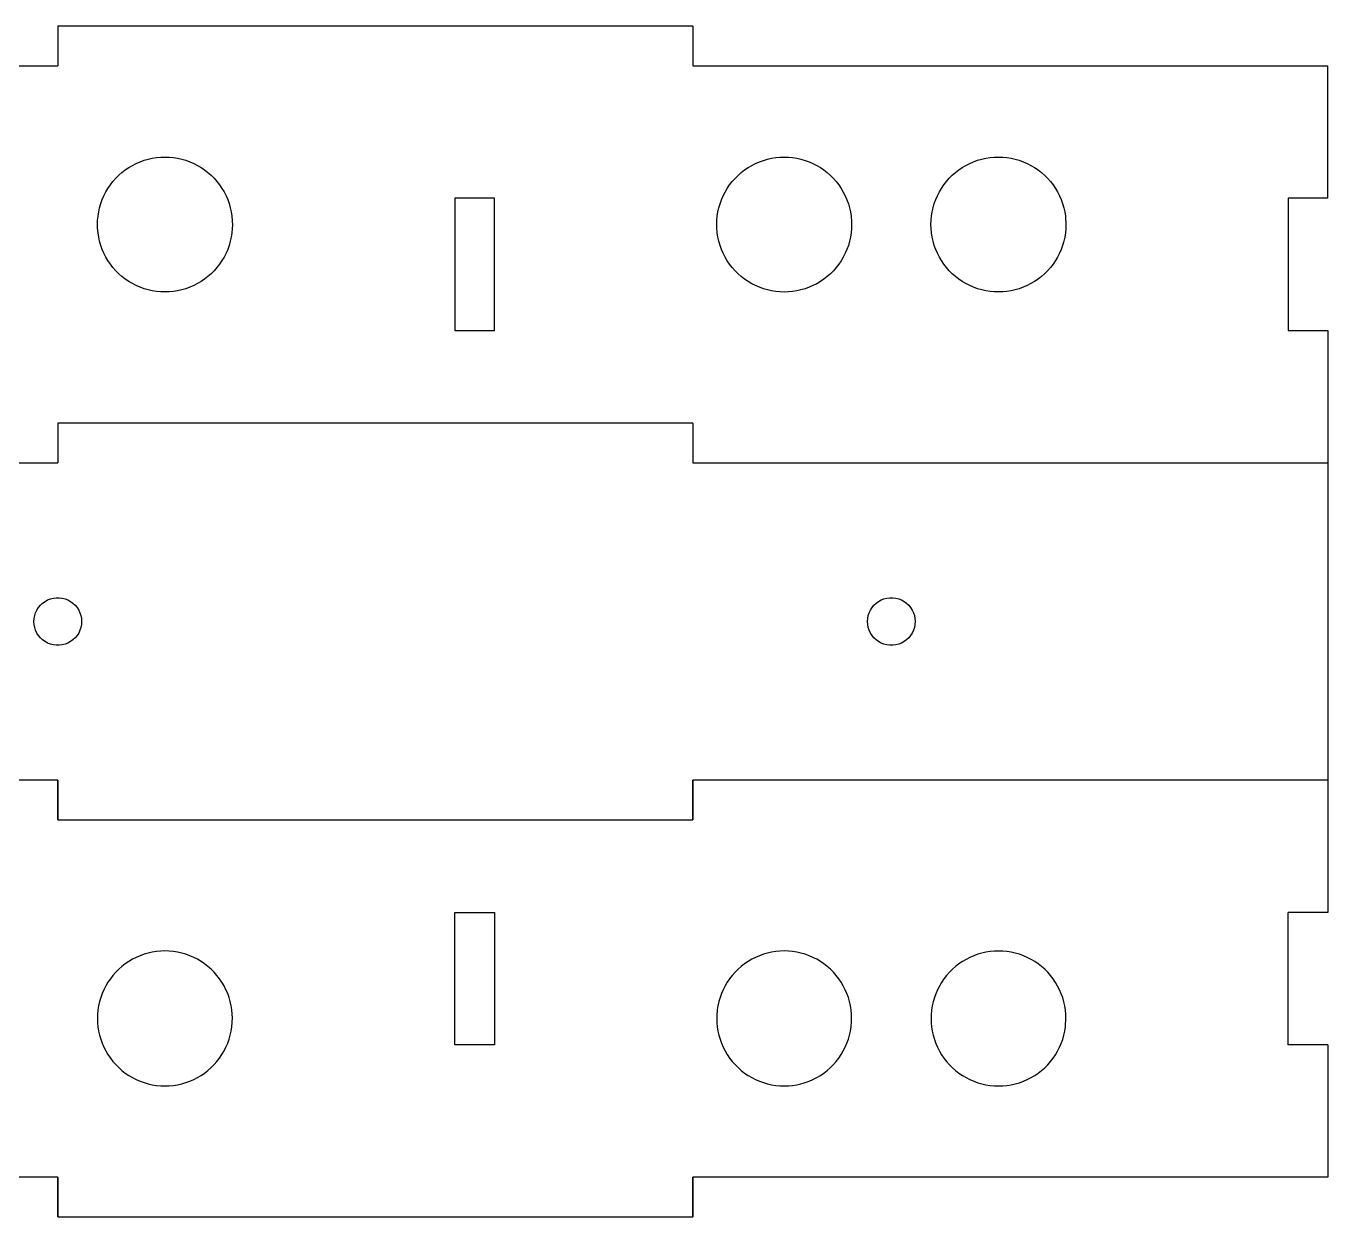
# Model space of a CAD drawing. Header units: centimetres. Extents: x 1 to 147, y 1 to 145.
# Drawn here: x 129.6 to 146, y 112.5 to 127.5 of the extents above; entities that cross this region are included whole.
import ezdxf

# ---------------------------------------------------------------- set-up
doc = ezdxf.new("R2010")
doc.units = ezdxf.units.CM
doc.layers.get('0').update_dxf_attribs({"lineweight": 25, "true_color": 0xffffff})

# ---------------------------------------------------------------- blocks, each defined once
blk = doc.blocks.new('block 8')
for p, q in [((16, 0.5), (8, 0.5)), ((8, 0.5), (8, 0)), ((8, 0), (8, 0.5)), ((16, 0.5), (16, 0)), ((16, 0), (16, 0.5)), ((32, 0.5), (24, 0.5)), ((24, 0.5), (24, 0)), ((24, 0), (24, 0.5)), ((32, -1.667), (32, 0.5)), ((0, 0), (8, 0)), ((0, -1.667), (0, 0)), ((16, 0), (24, 0)), ((0, -1.667), (0.5, -1.667)), ((0.5, -1.667), (0.5, -3.333)), ((32, -1.667), (31.5, -1.667)), ((31.5, -1.667), (31.5, -3.333)), ((0, -3.333), (0.5, -3.333)), ((0, -10.667), (0, -3.333)), ((31.5, -3.333), (32, -3.333)), ((32, -3.333), (32, -10.667)), ((16, -4.5), (8, -4.5)), ((8, -4.5), (8, -5)), ((8, -5), (8, -4.5)), ((16, -4.5), (16, -5)), ((16, -5), (16, -4.5)), ((32, -4.5), (24, -4.5)), ((24, -4.5), (24, -5)), ((24, -5), (24, -4.5)), ((0, -5), (8, -5)), ((16, -5), (24, -5)), ((8, -9), (0, -9)), ((8, -9.5), (8, -9)), ((24, -9), (16, -9)), ((16, -9.5), (16, -9)), ((24, -9.5), (24, -9)), ((8, -9.5), (16, -9.5)), ((24, -9.5), (32, -9.5)), ((0.5, -10.667), (0, -10.667)), ((0.5, -12.333), (0.5, -10.667)), ((31.5, -12.333), (31.5, -10.667)), ((31.5, -10.667), (32, -10.667)), ((0, -12.333), (0, -14)), ((0, -12.333), (0.5, -12.333)), ((32, -12.333), (31.5, -12.333)), ((32, -12.333), (32, -14.5)), ((8, -14), (0, -14)), ((8, -14.5), (8, -14)), ((24, -14), (16, -14)), ((16, -14.5), (16, -14)), ((24, -14.5), (24, -14)), ((8, -14.5), (16, -14.5)), ((24, -14.5), (32, -14.5))]:
    blk.add_line(p, q)
blk = doc.blocks.new('block 9')
for p, q in [((-1.2988, 0.8242), (-1.3429, 0.7942)), ((-1.2528, 0.8514), (-1.2988, 0.8242)), ((-1.2052, 0.8756), (-1.2528, 0.8514)), ((-1.1562, 0.8968), (-1.2052, 0.8756)), ((-1.106, 0.9149), (-1.1562, 0.8968)), ((-1.0547, 0.9298), (-1.106, 0.9149)), ((-1.0026, 0.9414), (-1.0547, 0.9298)), ((-0.9498, 0.9498), (-1.0026, 0.9414)), ((-0.8967, 0.9548), (-0.9498, 0.9498)), ((-0.8433, 0.9565), (-0.8967, 0.9548)), ((-0.7899, 0.9548), (-0.8433, 0.9565)), ((-0.7368, 0.9498), (-0.7899, 0.9548)), ((-0.684, 0.9414), (-0.7368, 0.9498)), ((-0.6319, 0.9298), (-0.684, 0.9414)), ((-0.5806, 0.9149), (-0.6319, 0.9298)), ((-0.5304, 0.8968), (-0.5806, 0.9149)), ((-0.4814, 0.8756), (-0.5304, 0.8968)), ((-0.4338, 0.8514), (-0.4814, 0.8756)), ((-0.3878, 0.8242), (-0.4338, 0.8514)), ((-0.3437, 0.7942), (-0.3878, 0.8242)), ((-1.4629, 0.6884), (-1.4982, 0.6483)), ((-1.4252, 0.7261), (-1.4629, 0.6884)), ((-1.3851, 0.7614), (-1.4252, 0.7261)), ((-1.3429, 0.7942), (-1.3851, 0.7614)), ((-0.3015, 0.7614), (-0.3437, 0.7942)), ((-0.2614, 0.7261), (-0.3015, 0.7614)), ((-0.2237, 0.6884), (-0.2614, 0.7261)), ((-0.1884, 0.6483), (-0.2237, 0.6884)), ((-1.5881, 0.516), (-1.6124, 0.4684)), ((-1.561, 0.562), (-1.5881, 0.516)), ((-1.531, 0.6061), (-1.561, 0.562)), ((-1.4982, 0.6483), (-1.531, 0.6061)), ((-0.1556, 0.6061), (-0.1884, 0.6483)), ((-0.1256, 0.562), (-0.1556, 0.6061)), ((-0.0984, 0.516), (-0.1256, 0.562)), ((-0.0742, 0.4684), (-0.0984, 0.516)), ((-1.6517, 0.3692), (-1.6666, 0.3179)), ((-1.6336, 0.4194), (-1.6517, 0.3692)), ((-1.6124, 0.4684), (-1.6336, 0.4194)), ((-0.053, 0.4194), (-0.0742, 0.4684)), ((-0.0349, 0.3692), (-0.053, 0.4194)), ((-0.02, 0.3179), (-0.0349, 0.3692)), ((-1.6866, 0.213), (-1.693, 0.0976)), ((-1.6782, 0.2658), (-1.6866, 0.213)), ((-1.6666, 0.3179), (-1.6782, 0.2658)), ((-0.0083, 0.2658), (-0.02, 0.3179)), ((0, 0.213), (-0.0083, 0.2658)), ((0.005, 0.1599), (0, 0.213)), ((-1.693, 0.0976), (-1.6916, 0.0531)), ((-1.6916, 0.0531), (-1.6866, 0)), ((-1.6866, 0), (-1.6782, -0.0528)), ((-0.0083, -0.0528), (0, 0)), ((0, 0), (0.0053, 0.062)), ((0.0067, 0.1065), (0.005, 0.1599)), ((0.0053, 0.062), (0.0067, 0.1065)), ((-1.6782, -0.0528), (-1.6666, -0.1049)), ((-1.6666, -0.1049), (-1.6517, -0.1562)), ((-1.6517, -0.1562), (-1.6336, -0.2064)), ((-0.053, -0.2064), (-0.0349, -0.1562)), ((-0.0349, -0.1562), (-0.02, -0.1049)), ((-0.02, -0.1049), (-0.0083, -0.0528)), ((-1.6336, -0.2064), (-1.6124, -0.2554)), ((-1.6124, -0.2554), (-1.5881, -0.303)), ((-1.5881, -0.303), (-1.561, -0.3489)), ((-0.1256, -0.3489), (-0.0984, -0.303)), ((-0.0984, -0.303), (-0.0742, -0.2554)), ((-0.0742, -0.2554), (-0.053, -0.2064)), ((-1.561, -0.3489), (-1.531, -0.3931)), ((-1.531, -0.3931), (-1.4982, -0.4353)), ((-1.4982, -0.4353), (-1.4629, -0.4754)), ((-1.4629, -0.4754), (-1.4252, -0.5131)), ((-0.2614, -0.5131), (-0.2237, -0.4754)), ((-0.2237, -0.4754), (-0.1884, -0.4353)), ((-0.1884, -0.4353), (-0.1556, -0.3931)), ((-0.1556, -0.3931), (-0.1256, -0.3489)), ((-1.4252, -0.5131), (-1.3851, -0.5484)), ((-1.3851, -0.5484), (-1.3429, -0.5812)), ((-1.3429, -0.5812), (-1.2988, -0.6112)), ((-1.2988, -0.6112), (-1.2528, -0.6384)), ((-1.2528, -0.6384), (-1.2052, -0.6626)), ((-0.4814, -0.6626), (-0.4338, -0.6384)), ((-0.4338, -0.6384), (-0.3878, -0.6112)), ((-0.3878, -0.6112), (-0.3437, -0.5812)), ((-0.3437, -0.5812), (-0.3015, -0.5484)), ((-0.3015, -0.5484), (-0.2614, -0.5131)), ((-1.2052, -0.6626), (-1.1562, -0.6838)), ((-1.1562, -0.6838), (-1.106, -0.7019)), ((-1.106, -0.7019), (-1.0547, -0.7168)), ((-1.0547, -0.7168), (-1.0026, -0.7284)), ((-1.0026, -0.7284), (-0.9498, -0.7368)), ((-0.9498, -0.7368), (-0.8967, -0.7418)), ((-0.8967, -0.7418), (-0.8433, -0.7435)), ((-0.8433, -0.7435), (-0.7899, -0.7418)), ((-0.7899, -0.7418), (-0.7368, -0.7368)), ((-0.7368, -0.7368), (-0.684, -0.7284)), ((-0.684, -0.7284), (-0.6319, -0.7168)), ((-0.6319, -0.7168), (-0.5806, -0.7019)), ((-0.5806, -0.7019), (-0.5304, -0.6838)), ((-0.5304, -0.6838), (-0.4814, -0.6626))]:
    blk.add_line(p, q)
blk = doc.blocks.new('block 10')
for p, q in [((-1.30378, 0.6643), (-1.34794, 0.6343)), ((-1.25781, 0.6915), (-1.30378, 0.6643)), ((-1.21023, 0.7157), (-1.25781, 0.6915)), ((-1.16124, 0.7369), (-1.21023, 0.7157)), ((-1.11099, 0.755), (-1.16124, 0.7369)), ((-1.0597, 0.7699), (-1.11099, 0.755)), ((-1.0076, 0.7815), (-1.0597, 0.7699)), ((-0.95486, 0.7899), (-1.0076, 0.7815)), ((-0.9017, 0.7949), (-0.95486, 0.7899)), ((-0.84832, 0.7966), (-0.9017, 0.7949)), ((-0.79495, 0.7949), (-0.84832, 0.7966)), ((-0.74179, 0.7899), (-0.79495, 0.7949)), ((-0.68905, 0.7815), (-0.74179, 0.7899)), ((-0.63694, 0.7699), (-0.68905, 0.7815)), ((-0.58566, 0.755), (-0.63694, 0.7699)), ((-0.53541, 0.7369), (-0.58566, 0.755)), ((-0.48642, 0.7157), (-0.53541, 0.7369)), ((-0.43884, 0.6915), (-0.48642, 0.7157)), ((-0.39286, 0.6643), (-0.43884, 0.6915)), ((-0.34871, 0.6343), (-0.39286, 0.6643)), ((-1.46795, 0.5285), (-1.50326, 0.4884)), ((-1.43019, 0.5662), (-1.46795, 0.5285)), ((-1.39013, 0.6015), (-1.43019, 0.5662)), ((-1.34794, 0.6343), (-1.39013, 0.6015)), ((-0.30651, 0.6015), (-0.34871, 0.6343)), ((-0.26646, 0.5662), (-0.30651, 0.6015)), ((-0.22869, 0.5285), (-0.26646, 0.5662)), ((-0.19339, 0.4884), (-0.22869, 0.5285)), ((-1.59318, 0.3561), (-1.61743, 0.3085)), ((-1.56601, 0.4021), (-1.59318, 0.3561)), ((-1.53599, 0.4462), (-1.56601, 0.4021)), ((-1.50326, 0.4884), (-1.53599, 0.4462)), ((-0.16066, 0.4462), (-0.19339, 0.4884)), ((-0.13064, 0.4021), (-0.16066, 0.4462)), ((-0.10347, 0.3561), (-0.13064, 0.4021)), ((-0.07922, 0.3085), (-0.10347, 0.3561)), ((-1.65672, 0.2093), (-1.67161, 0.158)), ((-1.63864, 0.2595), (-1.65672, 0.2093)), ((-1.61743, 0.3085), (-1.63864, 0.2595)), ((-0.05801, 0.2595), (-0.07922, 0.3085)), ((-0.03993, 0.2093), (-0.05801, 0.2595)), ((-0.02502, 0.158), (-0.03993, 0.2093)), ((-1.69162, 0.0531), (-1.69717, -0.0166)), ((-1.68327, 0.1059), (-1.69162, 0.0531)), ((-1.67161, 0.158), (-1.68327, 0.1059)), ((-0.01338, 0.1059), (-0.02502, 0.158)), ((-0.00503, 0.0531), (-0.01338, 0.1059)), ((0, 0), (-0.00503, 0.0531)), ((0.00153, -0.0578), (0, 0)), ((-1.69717, -0.0166), (-1.69818, -0.0578)), ((-1.69818, -0.0578), (-1.69665, -0.1068)), ((-1.69665, -0.1068), (-1.69162, -0.1599)), ((-1.69162, -0.1599), (-1.68327, -0.2127)), ((-0.01338, -0.2127), (-0.00503, -0.1599)), ((-0.00503, -0.1599), (0.00051, -0.0904)), ((0.00051, -0.0904), (0.00153, -0.0578)), ((-1.68327, -0.2127), (-1.67161, -0.2648)), ((-1.67161, -0.2648), (-1.65672, -0.3161)), ((-1.65672, -0.3161), (-1.63864, -0.3663)), ((-0.05801, -0.3663), (-0.03993, -0.3161)), ((-0.03993, -0.3161), (-0.02502, -0.2648)), ((-0.02502, -0.2648), (-0.01338, -0.2127)), ((-1.63864, -0.3663), (-1.61743, -0.4153)), ((-1.61743, -0.4153), (-1.59318, -0.4629)), ((-1.59318, -0.4629), (-1.56601, -0.5088)), ((-0.13064, -0.5088), (-0.10347, -0.4629)), ((-0.10347, -0.4629), (-0.07922, -0.4153)), ((-0.07922, -0.4153), (-0.05801, -0.3663)), ((-1.56601, -0.5088), (-1.53599, -0.553)), ((-1.53599, -0.553), (-1.50326, -0.5952)), ((-1.50326, -0.5952), (-1.46795, -0.6353)), ((-1.46795, -0.6353), (-1.43019, -0.673)), ((-0.26646, -0.673), (-0.22869, -0.6353)), ((-0.22869, -0.6353), (-0.19339, -0.5952)), ((-0.19339, -0.5952), (-0.16066, -0.553)), ((-0.16066, -0.553), (-0.13064, -0.5088)), ((-1.43019, -0.673), (-1.39013, -0.7083)), ((-1.39013, -0.7083), (-1.34794, -0.7411)), ((-1.34794, -0.7411), (-1.30378, -0.7711)), ((-1.30378, -0.7711), (-1.25781, -0.7983)), ((-1.25781, -0.7983), (-1.21023, -0.8225)), ((-0.48642, -0.8225), (-0.43884, -0.7983)), ((-0.43884, -0.7983), (-0.39286, -0.7711)), ((-0.39286, -0.7711), (-0.34871, -0.7411)), ((-0.34871, -0.7411), (-0.30651, -0.7083)), ((-0.30651, -0.7083), (-0.26646, -0.673)), ((-1.21023, -0.8225), (-1.16124, -0.8437)), ((-1.16124, -0.8437), (-1.11099, -0.8618)), ((-1.11099, -0.8618), (-1.0597, -0.8767)), ((-1.0597, -0.8767), (-1.0076, -0.8883)), ((-1.0076, -0.8883), (-0.95486, -0.8967)), ((-0.95486, -0.8967), (-0.9017, -0.9017)), ((-0.9017, -0.9017), (-0.84832, -0.9034)), ((-0.84832, -0.9034), (-0.79495, -0.9017)), ((-0.79495, -0.9017), (-0.74179, -0.8967)), ((-0.74179, -0.8967), (-0.68905, -0.8883)), ((-0.68905, -0.8883), (-0.63694, -0.8767)), ((-0.63694, -0.8767), (-0.58566, -0.8618)), ((-0.58566, -0.8618), (-0.53541, -0.8437)), ((-0.53541, -0.8437), (-0.48642, -0.8225))]:
    blk.add_line(p, q)
blk = doc.blocks.new('block 11')
for p, q in [((0.48138, 0.6626), (0.4338, 0.6384)), ((0.53038, 0.6838), (0.48138, 0.6626)), ((0.58062, 0.7019), (0.53038, 0.6838)), ((0.63189, 0.7168), (0.58062, 0.7019)), ((0.68402, 0.7284), (0.63189, 0.7168)), ((0.73675, 0.7368), (0.68402, 0.7284)), ((0.78991, 0.7418), (0.73675, 0.7368)), ((0.84329, 0.7435), (0.78991, 0.7418)), ((0.89666, 0.7418), (0.84329, 0.7435)), ((0.94983, 0.7368), (0.89666, 0.7418)), ((1.00256, 0.7284), (0.94983, 0.7368)), ((1.05467, 0.7168), (1.00256, 0.7284)), ((1.10595, 0.7019), (1.05467, 0.7168)), ((1.15619, 0.6838), (1.10595, 0.7019)), ((1.205197, 0.6626), (1.15619, 0.6838)), ((1.252774, 0.6384), (1.205197, 0.6626)), ((0.26143, 0.5131), (0.22366, 0.4754)), ((0.30148, 0.5484), (0.26143, 0.5131)), ((0.34367, 0.5812), (0.30148, 0.5484)), ((0.38783, 0.6112), (0.34367, 0.5812)), ((0.4338, 0.6384), (0.38783, 0.6112)), ((1.298733, 0.6112), (1.252774, 0.6384)), ((1.342908, 0.5812), (1.298733, 0.6112)), ((1.385098, 0.5484), (1.342908, 0.5812)), ((1.425153, 0.5131), (1.385098, 0.5484)), ((1.462918, 0.4754), (1.425153, 0.5131)), ((0.12561, 0.349), (0.09843, 0.303)), ((0.15562, 0.3931), (0.12561, 0.349)), ((0.18835, 0.4353), (0.15562, 0.3931)), ((0.22366, 0.4754), (0.18835, 0.4353)), ((1.498227, 0.4353), (1.462918, 0.4754)), ((1.530957, 0.3931), (1.498227, 0.4353)), ((1.560971, 0.349), (1.530957, 0.3931)), ((1.588147, 0.303), (1.560971, 0.349)), ((0.05298, 0.2064), (0.03489, 0.1562)), ((0.07419, 0.2554), (0.05298, 0.2064)), ((0.09843, 0.303), (0.07419, 0.2554)), ((1.612393, 0.2554), (1.588147, 0.303)), ((1.633603, 0.2064), (1.612393, 0.2554)), ((1.651685, 0.1562), (1.633603, 0.2064)), ((0, 0), (-0.00643, -0.1154)), ((0.00834, 0.0528), (0, 0)), ((0.01999, 0.1049), (0.00834, 0.0528)), ((0.03489, 0.1562), (0.01999, 0.1049)), ((1.666577, 0.1049), (1.651685, 0.1562)), ((1.678235, 0.0528), (1.666577, 0.1049)), ((1.686581, 0), (1.678235, 0.0528)), ((1.691617, -0.0531), (1.686581, 0)), ((-0.00643, -0.1154), (-0.00504, -0.1599)), ((-0.00504, -0.1599), (0, -0.213)), ((1.686581, -0.213), (1.691891, -0.151)), ((1.69328, -0.1065), (1.691617, -0.0531)), ((1.691891, -0.151), (1.69328, -0.1065)), ((0, -0.213), (0.00834, -0.2658)), ((0.00834, -0.2658), (0.01999, -0.3179)), ((0.01999, -0.3179), (0.03489, -0.3692)), ((1.651685, -0.3692), (1.666577, -0.3179)), ((1.666577, -0.3179), (1.678235, -0.2658)), ((1.678235, -0.2658), (1.686581, -0.213)), ((0.03489, -0.3692), (0.05298, -0.4194)), ((0.05298, -0.4194), (0.07419, -0.4684)), ((0.07419, -0.4684), (0.09843, -0.516)), ((1.588147, -0.516), (1.612393, -0.4684)), ((1.612393, -0.4684), (1.633603, -0.4194)), ((1.633603, -0.4194), (1.651685, -0.3692)), ((0.09843, -0.516), (0.12561, -0.5619)), ((0.12561, -0.5619), (0.15562, -0.6061)), ((0.15562, -0.6061), (0.18835, -0.6483)), ((0.18835, -0.6483), (0.22366, -0.6884)), ((1.462918, -0.6884), (1.498227, -0.6483)), ((1.498227, -0.6483), (1.530957, -0.6061)), ((1.530957, -0.6061), (1.560971, -0.5619)), ((1.560971, -0.5619), (1.588147, -0.516)), ((0.22366, -0.6884), (0.26143, -0.7261)), ((0.26143, -0.7261), (0.30148, -0.7614)), ((0.30148, -0.7614), (0.34367, -0.7942)), ((0.34367, -0.7942), (0.38783, -0.8242)), ((1.298733, -0.8242), (1.342908, -0.7942)), ((1.342908, -0.7942), (1.385098, -0.7614)), ((1.385098, -0.7614), (1.425153, -0.7261)), ((1.425153, -0.7261), (1.462918, -0.6884)), ((0.38783, -0.8242), (0.4338, -0.8514)), ((0.4338, -0.8514), (0.48138, -0.8756)), ((0.48138, -0.8756), (0.53038, -0.8968)), ((0.53038, -0.8968), (0.58062, -0.9149)), ((0.58062, -0.9149), (0.63189, -0.9298)), ((0.63189, -0.9298), (0.68402, -0.9414)), ((0.68402, -0.9414), (0.73675, -0.9498)), ((0.73675, -0.9498), (0.78991, -0.9548)), ((0.78991, -0.9548), (0.84329, -0.9565)), ((0.84329, -0.9565), (0.89666, -0.9548)), ((0.89666, -0.9548), (0.94983, -0.9498)), ((0.94983, -0.9498), (1.00256, -0.9414)), ((1.00256, -0.9414), (1.05467, -0.9298)), ((1.05467, -0.9298), (1.10595, -0.9149)), ((1.10595, -0.9149), (1.15619, -0.8968)), ((1.15619, -0.8968), (1.205197, -0.8756)), ((1.205197, -0.8756), (1.252774, -0.8514)), ((1.252774, -0.8514), (1.298733, -0.8242))]:
    blk.add_line(p, q)
blk = doc.blocks.new('block 16')
for p, q in [((0, 0), (0.02, 0.032)), ((0.02, 0.032), (0.044, 0.061)), ((0.044, 0.061), (0.072, 0.087)), ((0.072, 0.087), (0.102, 0.109)), ((0.102, 0.109), (0.135, 0.127)), ((0.135, 0.127), (0.17, 0.141)), ((0.17, 0.141), (0.207, 0.15)), ((0.207, 0.15), (0.244, 0.155)), ((0.244, 0.155), (0.282, 0.155)), ((0.282, 0.155), (0.319, 0.15)), ((0.319, 0.15), (0.356, 0.141)), ((0.356, 0.141), (0.391, 0.127)), ((0.391, 0.127), (0.424, 0.109)), ((0.424, 0.109), (0.454, 0.087)), ((0.454, 0.087), (0.482, 0.061)), ((0.482, 0.061), (0.506, 0.032)), ((0.506, 0.032), (0.526, 0)), ((-0.037, -0.145), (-0.035, -0.107)), ((-0.035, -0.182), (-0.037, -0.145)), ((-0.035, -0.107), (-0.028, -0.07)), ((-0.028, -0.07), (-0.016, -0.034)), ((-0.016, -0.034), (0, 0)), ((0.526, 0), (0.542, -0.034)), ((0.542, -0.034), (0.553, -0.07)), ((0.553, -0.07), (0.561, -0.107)), ((0.561, -0.107), (0.563, -0.145)), ((0.563, -0.145), (0.561, -0.182)), ((-0.028, -0.219), (-0.035, -0.182)), ((-0.016, -0.255), (-0.028, -0.219)), ((0, -0.289), (-0.016, -0.255)), ((0.02, -0.321), (0, -0.289)), ((0.044, -0.35), (0.02, -0.321)), ((0.506, -0.321), (0.482, -0.35)), ((0.526, -0.289), (0.506, -0.321)), ((0.542, -0.255), (0.526, -0.289)), ((0.553, -0.219), (0.542, -0.255)), ((0.561, -0.182), (0.553, -0.219)), ((0.072, -0.376), (0.044, -0.35)), ((0.102, -0.398), (0.072, -0.376)), ((0.135, -0.416), (0.102, -0.398)), ((0.17, -0.43), (0.135, -0.416)), ((0.207, -0.439), (0.17, -0.43)), ((0.244, -0.444), (0.207, -0.439)), ((0.282, -0.444), (0.244, -0.444)), ((0.319, -0.439), (0.282, -0.444)), ((0.356, -0.43), (0.319, -0.439)), ((0.391, -0.416), (0.356, -0.43)), ((0.424, -0.398), (0.391, -0.416)), ((0.454, -0.376), (0.424, -0.398)), ((0.482, -0.35), (0.454, -0.376))]:
    blk.add_line(p, q)
blk = doc.blocks.new('block 17')
for p, q in [((-0.5418, -0.0341), (-0.5258, 0)), ((-0.5258, 0), (-0.5056, 0.0318)), ((-0.5056, 0.0318), (-0.4816, 0.0609)), ((-0.4816, 0.0609), (-0.4541, 0.0867)), ((-0.4541, 0.0867), (-0.4236, 0.1088)), ((-0.4236, 0.1088), (-0.3906, 0.1269)), ((-0.3906, 0.1269), (-0.3556, 0.1408)), ((-0.3556, 0.1408), (-0.3191, 0.1502)), ((-0.3191, 0.1502), (-0.2817, 0.1549)), ((-0.2817, 0.1549), (-0.2441, 0.1549)), ((-0.2441, 0.1549), (-0.2067, 0.1502)), ((-0.2067, 0.1502), (-0.1702, 0.1408)), ((-0.1702, 0.1408), (-0.1352, 0.1269)), ((-0.1352, 0.1269), (-0.1021, 0.1088)), ((-0.1021, 0.1088), (-0.0717, 0.0867)), ((-0.0717, 0.0867), (-0.0442, 0.0609)), ((-0.0442, 0.0609), (-0.0202, 0.0318)), ((-0.0202, 0.0318), (0, 0)), ((0, 0), (0.016, -0.0341)), ((-0.5629, -0.1445), (-0.5605, -0.1069)), ((-0.5605, -0.1821), (-0.5629, -0.1445)), ((-0.5605, -0.1069), (-0.5535, -0.0699)), ((-0.5535, -0.0699), (-0.5418, -0.0341)), ((0.016, -0.0341), (0.0277, -0.0699)), ((0.0277, -0.0699), (0.0347, -0.1069)), ((0.0347, -0.1069), (0.0371, -0.1445)), ((0.0371, -0.1445), (0.0347, -0.1821)), ((-0.5535, -0.2191), (-0.5605, -0.1821)), ((-0.5418, -0.2549), (-0.5535, -0.2191)), ((-0.5258, -0.289), (-0.5418, -0.2549)), ((-0.5056, -0.3208), (-0.5258, -0.289)), ((-0.4816, -0.3499), (-0.5056, -0.3208)), ((-0.0202, -0.3208), (-0.0442, -0.3499)), ((0, -0.289), (-0.0202, -0.3208)), ((0.016, -0.2549), (0, -0.289)), ((0.0277, -0.2191), (0.016, -0.2549)), ((0.0347, -0.1821), (0.0277, -0.2191)), ((-0.4541, -0.3757), (-0.4816, -0.3499)), ((-0.4236, -0.3978), (-0.4541, -0.3757)), ((-0.3906, -0.416), (-0.4236, -0.3978)), ((-0.3556, -0.4298), (-0.3906, -0.416)), ((-0.3191, -0.4392), (-0.3556, -0.4298)), ((-0.2817, -0.4439), (-0.3191, -0.4392)), ((-0.2441, -0.4439), (-0.2817, -0.4439)), ((-0.2067, -0.4392), (-0.2441, -0.4439)), ((-0.1702, -0.4298), (-0.2067, -0.4392)), ((-0.1352, -0.416), (-0.1702, -0.4298)), ((-0.1021, -0.3978), (-0.1352, -0.416)), ((-0.0717, -0.3757), (-0.1021, -0.3978)), ((-0.0442, -0.3499), (-0.0717, -0.3757))]:
    blk.add_line(p, q)
blk = doc.blocks.new('block 18')
for p, q in [((-0.865, 1.4626), (-0.8174, 1.4868)), ((-0.8174, 1.4868), (-0.7684, 1.508)), ((-0.7684, 1.508), (-0.7182, 1.5261)), ((-0.7182, 1.5261), (-0.6669, 1.541)), ((-0.6669, 1.541), (-0.6148, 1.5526)), ((-0.6148, 1.5526), (-0.562, 1.561)), ((-0.562, 1.561), (-0.5089, 1.566)), ((-0.5089, 1.566), (-0.4555, 1.5677)), ((-0.4555, 1.5677), (-0.4021, 1.566)), ((-0.4021, 1.566), (-0.349, 1.561)), ((-0.349, 1.561), (-0.2962, 1.5526)), ((-0.2962, 1.5526), (-0.2441, 1.541)), ((-0.2441, 1.541), (-0.1928, 1.5261)), ((-0.1928, 1.5261), (-0.1426, 1.508)), ((-0.1426, 1.508), (-0.0936, 1.4868)), ((-0.0936, 1.4868), (-0.046, 1.4626)), ((-1.0751, 1.2996), (-1.0374, 1.3373)), ((-1.0374, 1.3373), (-0.9973, 1.3726)), ((-0.9973, 1.3726), (-0.9551, 1.4054)), ((-0.9551, 1.4054), (-0.911, 1.4354)), ((-0.911, 1.4354), (-0.865, 1.4626)), ((-0.046, 1.4626), (0, 1.4354)), ((0, 1.4354), (0.0441, 1.4054)), ((0.0441, 1.4054), (0.0863, 1.3726)), ((0.0863, 1.3726), (0.1264, 1.3373)), ((0.1264, 1.3373), (0.1641, 1.2996)), ((-1.2003, 1.1272), (-1.1732, 1.1731)), ((-1.1732, 1.1731), (-1.1432, 1.2173)), ((-1.1432, 1.2173), (-1.1104, 1.2595)), ((-1.1104, 1.2595), (-1.0751, 1.2996)), ((0.1641, 1.2996), (0.1994, 1.2595)), ((0.1994, 1.2595), (0.2322, 1.2173)), ((0.2322, 1.2173), (0.2622, 1.1731)), ((0.2622, 1.1731), (0.2894, 1.1272)), ((-1.2639, 0.9804), (-1.2458, 1.0306)), ((-1.2458, 1.0306), (-1.2246, 1.0796)), ((-1.2246, 1.0796), (-1.2003, 1.1272)), ((0.2894, 1.1272), (0.3136, 1.0796)), ((0.3136, 1.0796), (0.3348, 1.0306)), ((0.3348, 1.0306), (0.3529, 0.9804)), ((-1.3038, 0.7711), (-1.2988, 0.8242)), ((-1.2988, 0.8242), (-1.2904, 0.877)), ((-1.2904, 0.877), (-1.2788, 0.9291)), ((-1.2788, 0.9291), (-1.2639, 0.9804)), ((0.3529, 0.9804), (0.3678, 0.9291)), ((0.3678, 0.9291), (0.3795, 0.877)), ((0.3795, 0.877), (0.3878, 0.8242)), ((0.3878, 0.8242), (0.3931, 0.7622)), ((-1.3052, 0.7266), (-1.3038, 0.7711)), ((-1.2988, 0.6112), (-1.3052, 0.7266)), ((0.3928, 0.6643), (0.3878, 0.6112)), ((0.3945, 0.7177), (0.3928, 0.6643)), ((0.3931, 0.7622), (0.3945, 0.7177)), ((-1.2904, 0.5584), (-1.2988, 0.6112)), ((-1.2788, 0.5063), (-1.2904, 0.5584)), ((-1.2639, 0.455), (-1.2788, 0.5063)), ((0.3678, 0.5063), (0.3529, 0.455)), ((0.3795, 0.5584), (0.3678, 0.5063)), ((0.3878, 0.6112), (0.3795, 0.5584)), ((-1.2458, 0.4048), (-1.2639, 0.455)), ((-1.2246, 0.3558), (-1.2458, 0.4048)), ((-1.2003, 0.3082), (-1.2246, 0.3558)), ((0.3136, 0.3558), (0.2894, 0.3082)), ((0.3348, 0.4048), (0.3136, 0.3558)), ((0.3529, 0.455), (0.3348, 0.4048)), ((-1.1732, 0.2622), (-1.2003, 0.3082)), ((-1.1432, 0.2181), (-1.1732, 0.2622)), ((-1.1104, 0.1759), (-1.1432, 0.2181)), ((-1.0751, 0.1358), (-1.1104, 0.1759)), ((0.1994, 0.1759), (0.1641, 0.1358)), ((0.2322, 0.2181), (0.1994, 0.1759)), ((0.2622, 0.2622), (0.2322, 0.2181)), ((0.2894, 0.3082), (0.2622, 0.2622)), ((-1.0374, 0.0981), (-1.0751, 0.1358)), ((-0.9973, 0.0628), (-1.0374, 0.0981)), ((-0.9551, 0.03), (-0.9973, 0.0628)), ((-0.911, 0), (-0.9551, 0.03)), ((-0.865, -0.0272), (-0.911, 0)), ((0, 0), (-0.046, -0.0272)), ((0.0441, 0.03), (0, 0)), ((0.0863, 0.0628), (0.0441, 0.03)), ((0.1264, 0.0981), (0.0863, 0.0628)), ((0.1641, 0.1358), (0.1264, 0.0981)), ((-0.8174, -0.0514), (-0.865, -0.0272)), ((-0.7684, -0.0726), (-0.8174, -0.0514)), ((-0.7182, -0.0907), (-0.7684, -0.0726)), ((-0.6669, -0.1056), (-0.7182, -0.0907)), ((-0.6148, -0.1172), (-0.6669, -0.1056)), ((-0.562, -0.1256), (-0.6148, -0.1172)), ((-0.5089, -0.1306), (-0.562, -0.1256)), ((-0.4555, -0.1323), (-0.5089, -0.1306)), ((-0.4021, -0.1306), (-0.4555, -0.1323)), ((-0.349, -0.1256), (-0.4021, -0.1306)), ((-0.2962, -0.1172), (-0.349, -0.1256)), ((-0.2441, -0.1056), (-0.2962, -0.1172)), ((-0.1928, -0.0907), (-0.2441, -0.1056)), ((-0.1426, -0.0726), (-0.1928, -0.0907)), ((-0.0936, -0.0514), (-0.1426, -0.0726)), ((-0.046, -0.0272), (-0.0936, -0.0514))]:
    blk.add_line(p, q)
blk = doc.blocks.new('block 19')
for p, q in [((0.21014, 0.163), (0.25772, 0.1872)), ((0.25772, 0.1872), (0.30671, 0.2084)), ((0.30671, 0.2084), (0.35696, 0.2265)), ((0.35696, 0.2265), (0.40825, 0.2414)), ((0.40825, 0.2414), (0.46035, 0.253)), ((0.46035, 0.253), (0.51309, 0.2614)), ((0.51309, 0.2614), (0.56625, 0.2664)), ((0.56625, 0.2664), (0.61963, 0.2681)), ((0.61963, 0.2681), (0.673, 0.2664)), ((0.673, 0.2664), (0.72616, 0.2614)), ((0.72616, 0.2614), (0.7789, 0.253)), ((0.7789, 0.253), (0.83101, 0.2414)), ((0.83101, 0.2414), (0.88229, 0.2265)), ((0.88229, 0.2265), (0.93254, 0.2084)), ((0.93254, 0.2084), (0.98153, 0.1872)), ((0.98153, 0.1872), (1.02911, 0.163)), ((0, 0), (0.03776, 0.0377)), ((0.03776, 0.0377), (0.07782, 0.073)), ((0.07782, 0.073), (0.12001, 0.1058)), ((0.12001, 0.1058), (0.16417, 0.1358)), ((0.16417, 0.1358), (0.21014, 0.163)), ((1.02911, 0.163), (1.07509, 0.1358)), ((1.07509, 0.1358), (1.11924, 0.1058)), ((1.11924, 0.1058), (1.16144, 0.073)), ((1.16144, 0.073), (1.20149, 0.0377)), ((1.20149, 0.0377), (1.23926, 0)), ((-0.12523, -0.1724), (-0.09806, -0.1265)), ((-0.09806, -0.1265), (-0.06804, -0.0823)), ((-0.06804, -0.0823), (-0.03531, -0.0401)), ((-0.03531, -0.0401), (0, 0)), ((1.23926, 0), (1.27456, -0.0401)), ((1.27456, -0.0401), (1.30729, -0.0823)), ((1.30729, -0.0823), (1.33731, -0.1265)), ((1.33731, -0.1265), (1.36448, -0.1724)), ((-0.20366, -0.3705), (-0.18877, -0.3192)), ((-0.18877, -0.3192), (-0.17069, -0.269)), ((-0.17069, -0.269), (-0.14948, -0.22)), ((-0.14948, -0.22), (-0.12523, -0.1724)), ((1.36448, -0.1724), (1.38873, -0.22)), ((1.38873, -0.22), (1.40994, -0.269)), ((1.40994, -0.269), (1.42802, -0.3192)), ((1.42802, -0.3192), (1.44293, -0.3705)), ((-0.2287, -0.5285), (-0.22367, -0.4754)), ((-0.22367, -0.4754), (-0.21532, -0.4226)), ((-0.21532, -0.4226), (-0.20366, -0.3705)), ((1.44293, -0.3705), (1.45457, -0.4226)), ((1.45457, -0.4226), (1.46292, -0.4754)), ((1.46292, -0.4754), (1.46846, -0.5449)), ((-0.23023, -0.5775), (-0.2287, -0.5285)), ((-0.22922, -0.6187), (-0.23023, -0.5775)), ((-0.22367, -0.6884), (-0.22922, -0.6187)), ((1.46795, -0.6353), (1.46292, -0.6884)), ((1.46948, -0.5775), (1.46795, -0.6353)), ((1.46846, -0.5449), (1.46948, -0.5775)), ((-0.21532, -0.7412), (-0.22367, -0.6884)), ((-0.20366, -0.7933), (-0.21532, -0.7412)), ((-0.18877, -0.8446), (-0.20366, -0.7933)), ((1.44293, -0.7933), (1.42802, -0.8446)), ((1.45457, -0.7412), (1.44293, -0.7933)), ((1.46292, -0.6884), (1.45457, -0.7412)), ((-0.17069, -0.8948), (-0.18877, -0.8446)), ((-0.14948, -0.9438), (-0.17069, -0.8948)), ((-0.12523, -0.9914), (-0.14948, -0.9438)), ((1.38873, -0.9438), (1.36448, -0.9914)), ((1.40994, -0.8948), (1.38873, -0.9438)), ((1.42802, -0.8446), (1.40994, -0.8948)), ((-0.09806, -1.0374), (-0.12523, -0.9914)), ((-0.06804, -1.0815), (-0.09806, -1.0374)), ((-0.03531, -1.1237), (-0.06804, -1.0815)), ((0, -1.1638), (-0.03531, -1.1237)), ((1.27456, -1.1237), (1.23926, -1.1638)), ((1.30729, -1.0815), (1.27456, -1.1237)), ((1.33731, -1.0374), (1.30729, -1.0815)), ((1.36448, -0.9914), (1.33731, -1.0374)), ((0.03776, -1.2015), (0, -1.1638)), ((0.07782, -1.2368), (0.03776, -1.2015)), ((0.12001, -1.2696), (0.07782, -1.2368)), ((0.16417, -1.2996), (0.12001, -1.2696)), ((0.21014, -1.3268), (0.16417, -1.2996)), ((1.07509, -1.2996), (1.02911, -1.3268)), ((1.11924, -1.2696), (1.07509, -1.2996)), ((1.16144, -1.2368), (1.11924, -1.2696)), ((1.20149, -1.2015), (1.16144, -1.2368)), ((1.23926, -1.1638), (1.20149, -1.2015)), ((0.25772, -1.351), (0.21014, -1.3268)), ((0.30671, -1.3722), (0.25772, -1.351)), ((0.35696, -1.3903), (0.30671, -1.3722)), ((0.40825, -1.4052), (0.35696, -1.3903)), ((0.46035, -1.4168), (0.40825, -1.4052)), ((0.51309, -1.4252), (0.46035, -1.4168)), ((0.56625, -1.4302), (0.51309, -1.4252)), ((0.61963, -1.4319), (0.56625, -1.4302)), ((0.673, -1.4302), (0.61963, -1.4319)), ((0.72616, -1.4252), (0.673, -1.4302)), ((0.7789, -1.4168), (0.72616, -1.4252)), ((0.83101, -1.4052), (0.7789, -1.4168)), ((0.88229, -1.3903), (0.83101, -1.4052)), ((0.93254, -1.3722), (0.88229, -1.3903)), ((0.98153, -1.351), (0.93254, -1.3722)), ((1.02911, -1.3268), (0.98153, -1.351))]:
    blk.add_line(p, q)
blk = doc.blocks.new('block 20')
for p, q in [((-0.62581, 0), (-0.57557, 0.0181)), ((-0.57557, 0.0181), (-0.5243, 0.033)), ((-0.5243, 0.033), (-0.47217, 0.0446)), ((-0.47217, 0.0446), (-0.41944, 0.053)), ((-0.41944, 0.053), (-0.36628, 0.058)), ((-0.36628, 0.058), (-0.3129, 0.0597)), ((-0.3129, 0.0597), (-0.25953, 0.058)), ((-0.25953, 0.058), (-0.20636, 0.053)), ((-0.20636, 0.053), (-0.15363, 0.0446)), ((-0.15363, 0.0446), (-0.10152, 0.033)), ((-0.10152, 0.033), (-0.05024, 0.0181)), ((-0.05024, 0.0181), (0, 0)), ((-0.89476, -0.1707), (-0.85471, -0.1354)), ((-0.85471, -0.1354), (-0.81252, -0.1026)), ((-0.81252, -0.1026), (-0.76836, -0.0726)), ((-0.76836, -0.0726), (-0.72239, -0.0454)), ((-0.72239, -0.0454), (-0.67481, -0.0212)), ((-0.67481, -0.0212), (-0.62581, 0)), ((0, 0), (0.049007, -0.0212)), ((0.049007, -0.0212), (0.096584, -0.0454)), ((0.096584, -0.0454), (0.142543, -0.0726)), ((0.142543, -0.0726), (0.186718, -0.1026)), ((0.186718, -0.1026), (0.228908, -0.1354)), ((0.228908, -0.1354), (0.268963, -0.1707)), ((-1.03058, -0.3349), (-1.00057, -0.2907)), ((-1.00057, -0.2907), (-0.96784, -0.2485)), ((-0.96784, -0.2485), (-0.93253, -0.2084)), ((-0.93253, -0.2084), (-0.89476, -0.1707)), ((0.268963, -0.1707), (0.306728, -0.2084)), ((0.306728, -0.2084), (0.342037, -0.2485)), ((0.342037, -0.2485), (0.374767, -0.2907)), ((0.374767, -0.2907), (0.404781, -0.3349)), ((-1.1213, -0.5276), (-1.10321, -0.4774)), ((-1.10321, -0.4774), (-1.082, -0.4284)), ((-1.082, -0.4284), (-1.05776, -0.3808)), ((-1.05776, -0.3808), (-1.03058, -0.3349)), ((0.404781, -0.3349), (0.431957, -0.3808)), ((0.431957, -0.3808), (0.456203, -0.4284)), ((0.456203, -0.4284), (0.477413, -0.4774)), ((0.477413, -0.4774), (0.495495, -0.5276)), ((-1.15619, -0.6838), (-1.14785, -0.631)), ((-1.14785, -0.631), (-1.1362, -0.5789)), ((-1.1362, -0.5789), (-1.1213, -0.5276)), ((0.495495, -0.5276), (0.510387, -0.5789)), ((0.510387, -0.5789), (0.522045, -0.631)), ((0.522045, -0.631), (0.530391, -0.6838)), ((-1.16262, -0.7814), (-1.16123, -0.7369)), ((-1.15619, -0.8968), (-1.16262, -0.7814)), ((-1.16123, -0.7369), (-1.15619, -0.6838)), ((0.530391, -0.6838), (0.535701, -0.7458)), ((0.53709, -0.7903), (0.535427, -0.8437)), ((0.535701, -0.7458), (0.53709, -0.7903)), ((-1.14785, -0.9496), (-1.15619, -0.8968)), ((-1.1362, -1.0017), (-1.14785, -0.9496)), ((0.522045, -0.9496), (0.510387, -1.0017)), ((0.530391, -0.8968), (0.522045, -0.9496)), ((0.535427, -0.8437), (0.530391, -0.8968)), ((-1.1213, -1.053), (-1.1362, -1.0017)), ((-1.10321, -1.1032), (-1.1213, -1.053)), ((-1.082, -1.1522), (-1.10321, -1.1032)), ((0.477413, -1.1032), (0.456203, -1.1522)), ((0.495495, -1.053), (0.477413, -1.1032)), ((0.510387, -1.0017), (0.495495, -1.053)), ((-1.05776, -1.1998), (-1.082, -1.1522)), ((-1.03058, -1.2458), (-1.05776, -1.1998)), ((-1.00057, -1.2899), (-1.03058, -1.2458)), ((-0.96784, -1.3321), (-1.00057, -1.2899)), ((0.374767, -1.2899), (0.342037, -1.3321)), ((0.404781, -1.2458), (0.374767, -1.2899)), ((0.431957, -1.1998), (0.404781, -1.2458)), ((0.456203, -1.1522), (0.431957, -1.1998)), ((-0.93253, -1.3722), (-0.96784, -1.3321)), ((-0.89476, -1.4099), (-0.93253, -1.3722)), ((-0.85471, -1.4452), (-0.89476, -1.4099)), ((-0.81252, -1.478), (-0.85471, -1.4452)), ((0.228908, -1.4452), (0.186718, -1.478)), ((0.268963, -1.4099), (0.228908, -1.4452)), ((0.306728, -1.3722), (0.268963, -1.4099)), ((0.342037, -1.3321), (0.306728, -1.3722)), ((-0.76836, -1.508), (-0.81252, -1.478)), ((-0.72239, -1.5352), (-0.76836, -1.508)), ((-0.67481, -1.5594), (-0.72239, -1.5352)), ((-0.62581, -1.5806), (-0.67481, -1.5594)), ((-0.57557, -1.5987), (-0.62581, -1.5806)), ((-0.5243, -1.6136), (-0.57557, -1.5987)), ((-0.47217, -1.6252), (-0.5243, -1.6136)), ((-0.41944, -1.6336), (-0.47217, -1.6252)), ((-0.36628, -1.6386), (-0.41944, -1.6336)), ((-0.3129, -1.6403), (-0.36628, -1.6386)), ((-0.25953, -1.6386), (-0.3129, -1.6403)), ((-0.20636, -1.6336), (-0.25953, -1.6386)), ((-0.15363, -1.6252), (-0.20636, -1.6336)), ((-0.10152, -1.6136), (-0.15363, -1.6252)), ((-0.05024, -1.5987), (-0.10152, -1.6136)), ((0, -1.5806), (-0.05024, -1.5987)), ((0.049007, -1.5594), (0, -1.5806)), ((0.096584, -1.5352), (0.049007, -1.5594)), ((0.142543, -1.508), (0.096584, -1.5352)), ((0.186718, -1.478), (0.142543, -1.508))]:
    blk.add_line(p, q)
blk = doc.blocks.new('block 24')
for p, q in [((0, 0), (-0.5, 0)), ((-0.5, 0), (-0.5, -1.667)), ((0, -1.667), (0, 0)), ((-0.5, -1.667), (0, -1.667))]:
    blk.add_line(p, q)
blk = doc.blocks.new('block 27')
for p, q in [((-0.5, 1.667), (0, 1.667)), ((-0.5, 0), (-0.5, 1.667)), ((0, 1.667), (0, 0)), ((0, 0), (-0.5, 0))]:
    blk.add_line(p, q)

msp = doc.modelspace()

# ---------------------------------------------------------------- block references
at = {"rotation": 180}
for name, p in [('block 8', (146, 113)), ('block 20', (131.037, 124.21)), ('block 19', (139.77, 124.418)), ('block 18', (141.394, 125.718)), ('block 24', (135, 123.667)), ('block 16', (130.263, 119.855)), ('block 17', (140.237, 119.855)), ('block 27', (135, 116.333)), ('block 11', (132.193, 114.894)), ('block 10', (138.302, 114.947)), ('block 9', (141.007, 115.106))]:
    msp.add_blockref(name, p, dxfattribs=at)

doc.saveas('drawing.dxf')
